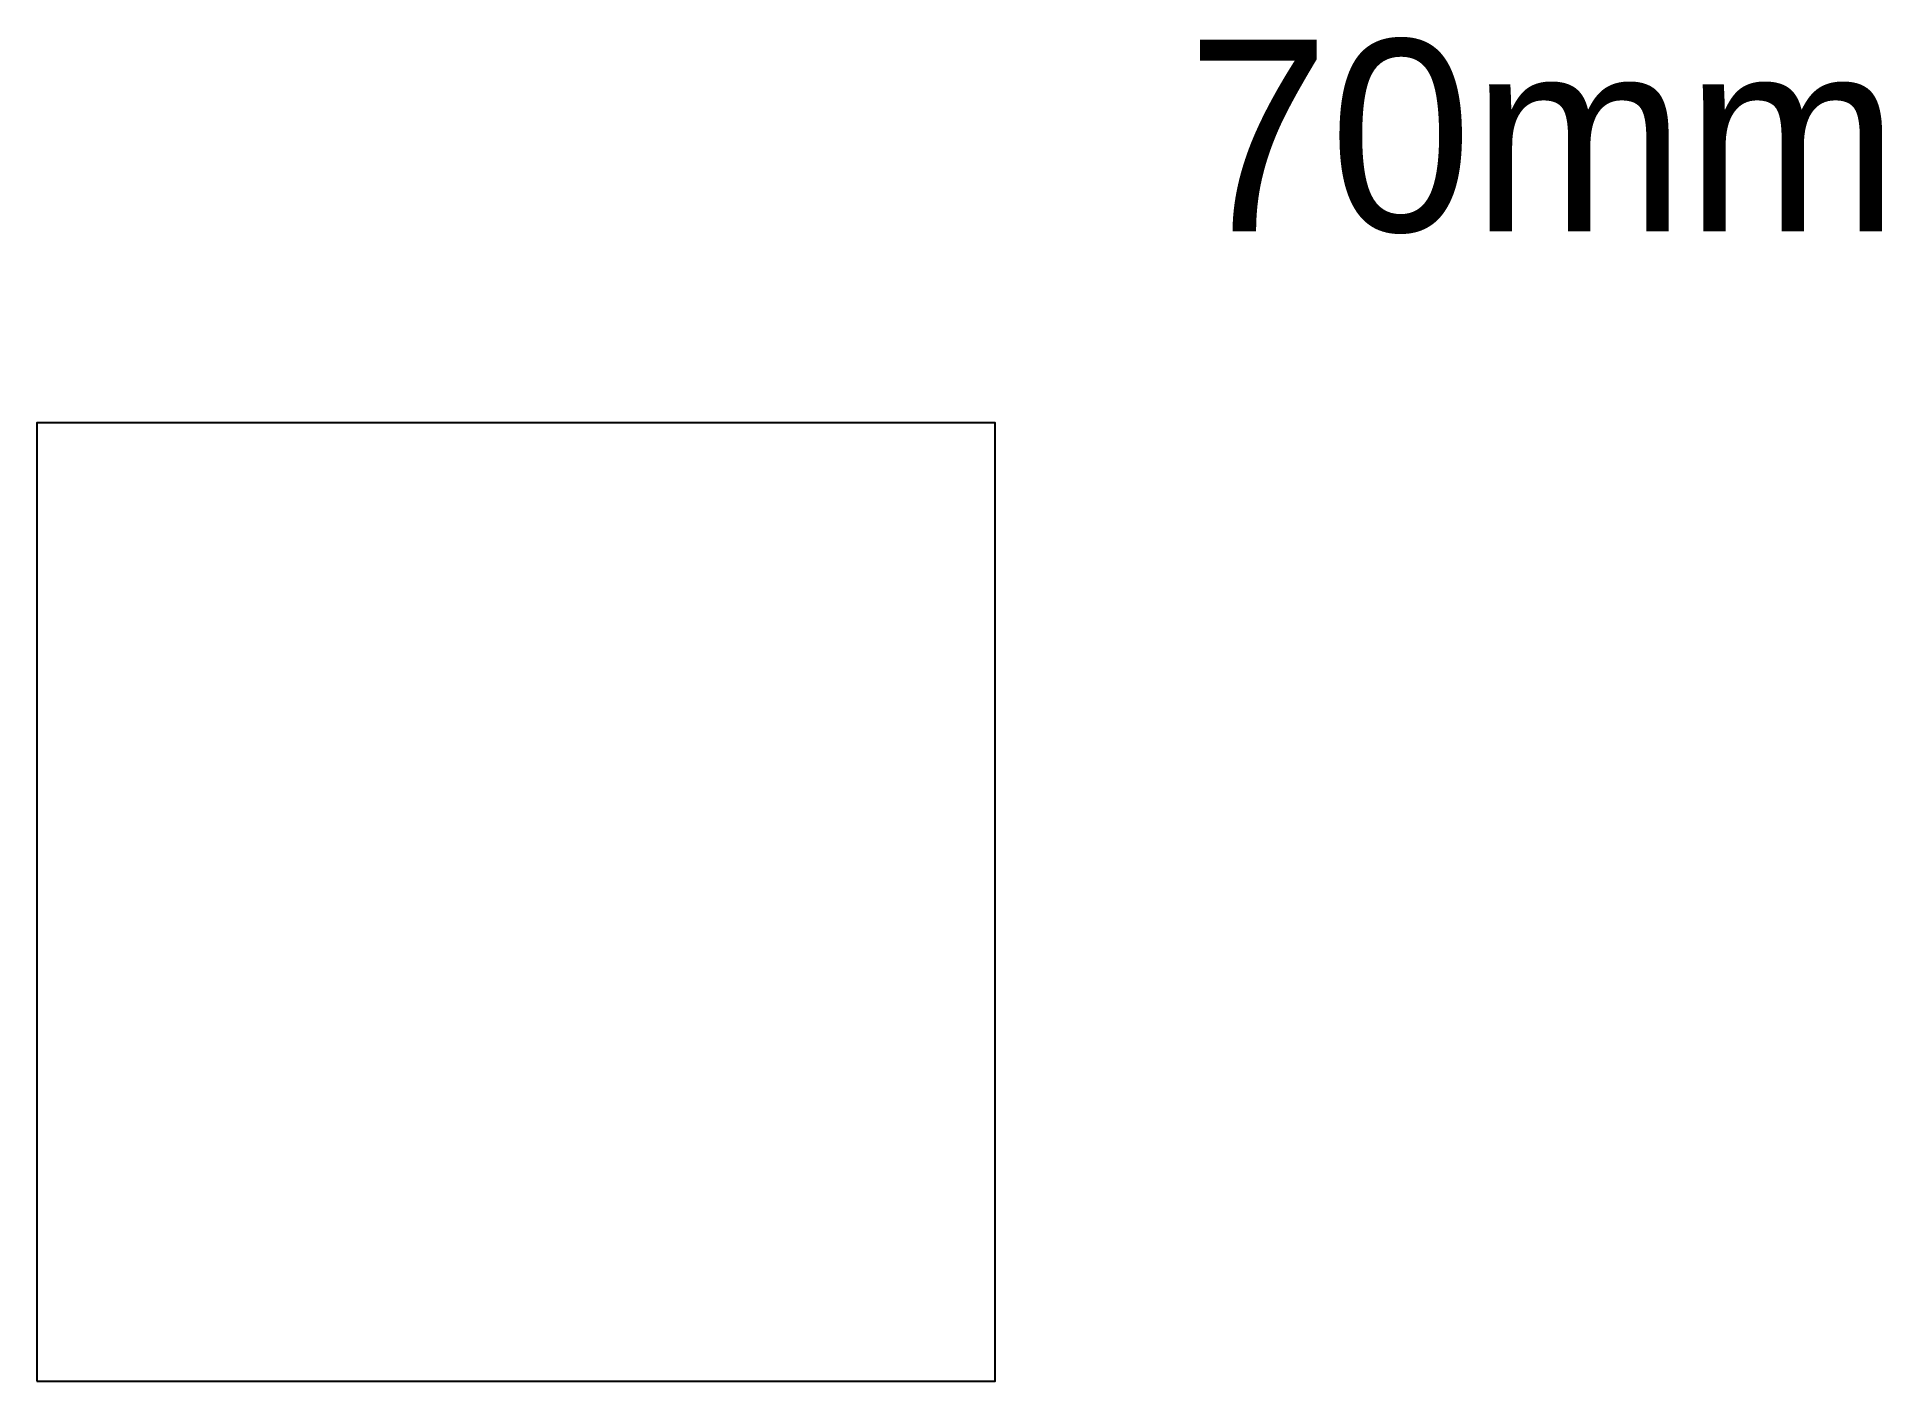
# Model space of a CAD drawing. Extents: x 0 to 19.3, y 0 to 14.
import ezdxf

# ---------------------------------------------------------------- set-up
doc = ezdxf.new("R2010")
doc.units = 0
doc.layers.get('0').update_dxf_attribs({"linetype": 'CONTINUOUS'})

msp = doc.modelspace()

# ---------------------------------------------------------------- linework, layer by layer
msp.add_lwpolyline([(0, 0), (10, 0), (10, 10), (0, 10)], close=True)

# ---------------------------------------------------------------- texts
msp.add_text('70mm', height=2).set_placement((12, 12))

doc.saveas('drawing.dxf')
